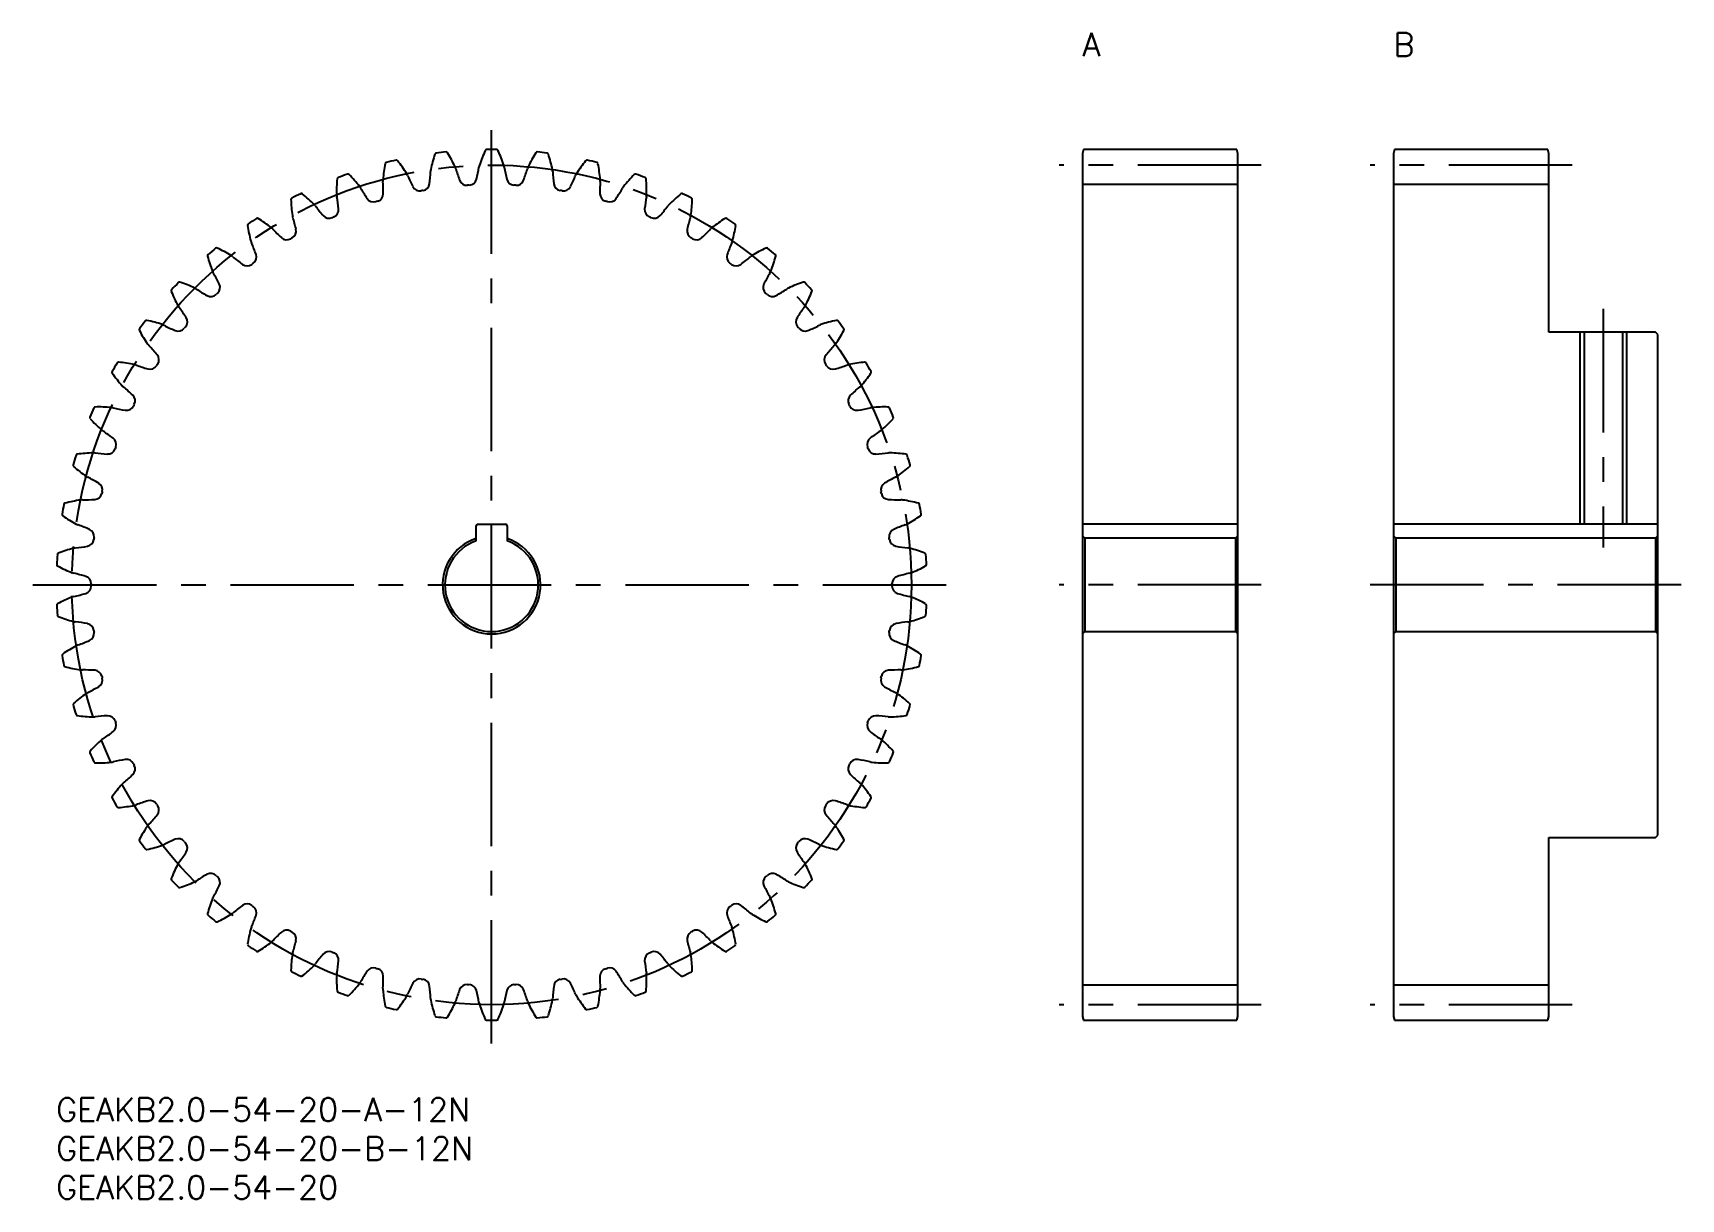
# Model space of a CAD drawing. Extents: x -3 to 209, y -13 to 137.
import ezdxf

# ---------------------------------------------------------------- set-up
doc = ezdxf.new("R2010")
doc.units = 0
doc.header["$LTSCALE"] = 0.5
doc.linetypes.add('CENTER', pattern=[50.8, 31.75, -6.35, 6.35, -6.35])
for name, color, linetype in [('MSM_CENTER', 1, 'CENTER'), ('MSM_CONTINUOUS', 7, 'CONTINUOUS'), ('MSM_NARROW', 5, 'CONTINUOUS'), ('MSM_PART_NUMBER', 7, 'CONTINUOUS')]:
    doc.layers.add(name, color=color, linetype=linetype)
doc.styles.get("Standard").update_dxf_attribs({"font": 'txt.shx', "height": 1, "bigfont": 'bigfont.shx'})

# ---------------------------------------------------------------- blocks, each defined once
blk = doc.blocks.new('*U3')
at = {"layer": 'MSM_PART_NUMBER'}
blk.add_text('GEAKB2.0-54-20-B-12N', height=3, dxfattribs=at).set_placement((0, -8))
blk = doc.blocks.new('*U4')
at = {"layer": 'MSM_PART_NUMBER'}
blk.add_text('GEAKB2.0-54-20-A-12N', height=3, dxfattribs=at).set_placement((0, -3))
blk = doc.blocks.new('*U5')
at = {"layer": 'MSM_PART_NUMBER'}
blk.add_text('GEAKB2.0-54-20', height=3, dxfattribs=at).set_placement((0, -13))
blk = doc.blocks.new('*U6')
at = {"layer": 'MSM_PART_NUMBER'}
blk.add_text('A', height=3, dxfattribs=at).set_placement((132, 134))
blk = doc.blocks.new('*U7')
at = {"layer": 'MSM_PART_NUMBER'}
blk.add_text('B', height=3, dxfattribs=at).set_placement((172, 134))

msp = doc.modelspace()

# ---------------------------------------------------------------- linework, layer by layer
at = {"layer": 'MSM_CENTER'}
for p, q in [((56, 7), (56, 125)), ((155, 120), (129, 120)), ((195, 120), (169, 120)), ((199, 101.5), (199, 70.8)), ((-3, 66), (115, 66)), ((155, 66), (129, 66)), ((209, 66), (169, 66)), ((155, 12), (129, 12)), ((195, 12), (169, 12))]:
    msp.add_line(p, q, dxfattribs=at)
msp.add_circle((56, 66), 54, dxfattribs=at)
at = {"layer": 'MSM_CONTINUOUS'}
for p, q in [((132.13, 122), (132, 121.5)), ((132, 121.5), (132, 10.5)), ((151.87, 122), (132.13, 122)), ((152, 121.5), (151.87, 122)), ((152, 10.5), (152, 121.5)), ((172.13, 122), (172, 121.5)), ((172, 121.5), (172, 10.5)), ((191.87, 122), (172.13, 122)), ((192, 121.5), (191.87, 122)), ((192, 98.5), (192, 121.5)), ((152, 117.5), (132, 117.5)), ((192, 117.5), (172, 117.5)), ((205.7, 98.5), (192, 98.5)), ((196.54, 98.5), (196.54, 73.8)), ((201.46, 98.5), (201.46, 73.8)), ((206, 98.2), (205.7, 98.5)), ((206, 33.8), (206, 98.2)), ((54, 71.66), (54, 73.6)), ((54.2, 73.8), (57.8, 73.8)), ((58, 73.6), (58, 71.66)), ((152, 73.8), (132, 73.8)), ((132, 72.3), (132.3, 72)), ((151.7, 72), (152, 72.3)), ((206, 73.8), (172, 73.8)), ((172, 72.3), (172.3, 72)), ((205.7, 72), (206, 72.3)), ((132.3, 72), (132.3, 60)), ((151.7, 72), (132.3, 72)), ((151.7, 72), (151.7, 60)), ((172.3, 72), (172.3, 60)), ((205.7, 72), (172.3, 72)), ((205.7, 72), (205.7, 60)), ((132.3, 60), (132, 59.7)), ((132.3, 60), (151.7, 60)), ((152, 59.7), (151.7, 60)), ((172.3, 60), (172, 59.7)), ((172.3, 60), (205.7, 60)), ((206, 59.7), (205.7, 60)), ((192, 10.5), (192, 33.5)), ((192, 33.5), (205.7, 33.5)), ((205.7, 33.5), (206, 33.8)), ((152, 14.5), (132, 14.5)), ((192, 14.5), (172, 14.5)), ((132, 10.5), (132.13, 10)), ((132.13, 10), (151.87, 10)), ((151.87, 10), (152, 10.5)), ((172, 10.5), (172.13, 10)), ((172.13, 10), (191.87, 10)), ((191.87, 10), (192, 10.5))]:
    msp.add_line(p, q, dxfattribs=at)
for centre, radius, start, end in [((65.8, 115.79), 18, 161.8142, 168.3333), ((48.89, 121.35), 0.2, 97.3195, 161.8142), ((56, 66), 56, 96.0138, 97.3195), ((50.15, 121.49), 0.2, 31.5191, 96.0138), ((34.98, 112.19), 18, 25, 31.5191), ((71.52, 114.32), 18, 155.1476, 161.6667), ((55.36, 121.8), 0.2, 90.6529, 155.1476), ((56, 66), 56, 89.3471, 90.6529), ((56.64, 121.8), 0.2, 24.8524, 89.3471), ((40.48, 114.32), 18, 18.3333, 24.8524), ((77.02, 112.19), 18, 148.4809, 155), ((61.85, 121.49), 0.2, 83.9862, 148.4809), ((56, 66), 56, 82.6805, 83.9862), ((63.11, 121.35), 0.2, 18.1858, 82.6804), ((46.2, 115.79), 18, 11.6667, 18.1858), ((56, 66), 56, 109.3471, 110.6529), ((37.51, 118.65), 0.2, 44.8524, 109.3471), ((24.9, 106.09), 18, 38.3333, 44.8524), ((59.96, 116.59), 18, 168.4809, 175), ((42.51, 120.15), 0.2, 103.9862, 168.4809), ((56, 66), 56, 102.6805, 103.9862), ((43.75, 120.44), 0.2, 38.1858, 102.6805), ((29.76, 109.43), 18, 31.6667, 38.1858), ((43.67, 118.02), 1.65, 22.948, 31.6667), ((26.57, 120.29), 21.6, 352.8347, 357.0447), ((49.79, 119.1), 1.65, 168.3333, 177.052), ((49.79, 119.1), 1.65, 16.2813, 25), ((72.12, 125.62), 21.6, 196.2886, 200.4987), ((33.07, 123.34), 21.6, 346.168, 350.3781), ((56, 119.46), 1.65, 161.6667, 170.3854), ((56, 119.46), 1.65, 9.6146, 18.3333), ((78.93, 123.34), 21.6, 189.6219, 193.832), ((39.88, 125.62), 21.6, 339.5013, 343.7114), ((62.21, 119.1), 1.65, 155, 163.7187), ((62.21, 119.1), 1.65, 2.948, 11.6667), ((85.43, 120.29), 21.6, 182.9553, 187.1653), ((68.33, 118.02), 1.65, 148.3333, 157.052), ((82.24, 109.43), 18, 141.8142, 148.3333), ((68.25, 120.44), 0.2, 77.3195, 141.8142), ((56, 66), 56, 76.0138, 77.3195), ((69.49, 120.15), 0.2, 11.5191, 76.0137), ((52.04, 116.59), 18, 5, 11.5191), ((87.1, 106.09), 18, 135.1476, 141.6667), ((74.49, 118.65), 0.2, 70.6529, 135.1476), ((56, 66), 56, 69.3471, 70.6529), ((54.06, 116.71), 18, 175.1476, 181.6667), ((36.32, 118.21), 0.2, 110.6529, 175.1476), ((37.72, 116.23), 1.65, 29.6146, 38.3333), ((57.93, 127.73), 21.6, 209.6219, 213.832), ((43.67, 118.02), 1.65, 175, 183.7187), ((20.47, 116.51), 21.6, 359.5013, 3.7114), ((65.09, 127.09), 21.6, 202.9553, 207.1653), ((46.76, 117.68), 1, 207.1653, 280.1397), ((56, 66), 51.5, 99.8603, 100.1397), ((47.01, 117.72), 1, 279.8603, 352.8347), ((52.82, 118.4), 1, 200.4987, 273.473), ((56, 66), 51.5, 93.1937, 93.473), ((53.08, 118.42), 1, 273.1937, 346.168), ((58.92, 118.42), 1, 193.832, 266.8063), ((56, 66), 51.5, 86.527, 86.8063), ((59.18, 118.4), 1, 266.527, 339.5013), ((64.99, 117.72), 1, 187.1653, 260.1397), ((56, 66), 51.5, 79.8603, 80.1397), ((65.24, 117.68), 1, 259.8603, 332.8347), ((46.91, 127.09), 21.6, 332.8347, 337.0447), ((91.53, 116.51), 21.6, 176.2886, 180.4987), ((68.33, 118.02), 1.65, 356.2813, 5), ((54.07, 127.73), 21.6, 326.168, 330.3781), ((74.28, 116.23), 1.65, 141.6667, 150.3854), ((75.68, 118.21), 0.2, 4.8524, 69.3471), ((57.94, 116.71), 18, 358.3333, 4.8524), ((30.39, 115.58), 0.2, 117.3195, 181.8142), ((48.18, 116.14), 18, 181.8142, 188.3333), ((56, 66), 56, 116.0138, 117.3195), ((31.53, 116.15), 0.2, 51.5191, 116.0138), ((20.45, 102.21), 18, 45, 51.5191), ((32.01, 113.77), 1.65, 36.2813, 45), ((50.75, 127.53), 21.6, 216.2886, 220.4987), ((37.72, 116.23), 1.65, 181.6667, 190.3854), ((14.84, 112.04), 21.6, 6.168, 10.3781), ((40.82, 116.26), 1, 213.832, 286.8063), ((56, 66), 51.5, 106.527, 106.8063), ((41.07, 116.33), 1, 286.527, 359.5013), ((70.93, 116.33), 1, 180.4987, 253.473), ((56, 66), 51.5, 73.1937, 73.473), ((71.18, 116.26), 1, 253.1937, 326.168), ((97.16, 112.04), 21.6, 169.6219, 173.832), ((74.28, 116.23), 1.65, 349.6146, 358.3333), ((61.25, 127.53), 21.6, 319.5013, 323.7114), ((79.99, 113.77), 1.65, 135, 143.7187), ((91.55, 102.21), 18, 128.4809, 135), ((80.47, 116.15), 0.2, 63.9862, 128.4809), ((56, 66), 56, 62.6805, 63.9862), ((63.82, 116.14), 18, 351.6667, 358.1858), ((81.61, 115.58), 0.2, 358.1858, 62.6804), ((24.81, 112.27), 0.2, 123.9862, 188.4809), ((56, 66), 56, 122.6805, 123.9862), ((25.87, 112.97), 0.2, 58.1858, 122.6805), ((16.49, 97.84), 18, 51.6667, 58.1858), ((32.01, 113.77), 1.65, 188.3333, 197.052), ((9.78, 106.95), 21.6, 12.8347, 17.0447), ((35.09, 114.16), 1, 220.4987, 293.473), ((56, 66), 51.5, 113.1937, 113.473), ((35.32, 114.26), 1, 293.1937, 6.168), ((76.68, 114.26), 1, 173.832, 246.8063), ((56, 66), 51.5, 66.527, 66.8063), ((76.91, 114.16), 1, 246.527, 319.5013), ((102.22, 106.95), 21.6, 162.9553, 167.1653), ((79.99, 113.77), 1.65, 342.948, 351.6667), ((95.51, 97.84), 18, 121.8142, 128.3333), ((86.13, 112.97), 0.2, 57.3195, 121.8142), ((56, 66), 56, 56.0138, 57.3195), ((87.19, 112.27), 0.2, 351.5191, 56.0137), ((42.41, 114.89), 18, 188.4809, 195), ((26.63, 110.66), 1.65, 42.948, 51.6667), ((43.64, 126.51), 21.6, 222.9553, 227.1653), ((29.64, 111.4), 1, 227.1653, 300.1397), ((56, 66), 51.5, 119.8603, 120.1397), ((29.86, 111.53), 1, 299.8603, 12.8347), ((82.14, 111.53), 1, 167.1653, 240.1397), ((56, 66), 51.5, 59.8603, 60.1397), ((82.36, 111.4), 1, 239.8603, 312.8347), ((68.36, 126.51), 21.6, 312.8347, 317.0447), ((85.37, 110.66), 1.65, 128.3333, 137.052), ((69.59, 114.89), 18, 345, 351.5191), ((19.65, 108.33), 0.2, 130.6529, 195.1476), ((36.83, 112.99), 18, 195.1476, 201.6667), ((56, 66), 56, 129.3471, 130.6529), ((20.62, 109.15), 0.2, 64.8524, 129.3471), ((13.06, 93.04), 18, 58.3333, 64.8524), ((21.64, 106.95), 1.65, 49.6146, 58.3333), ((36.7, 124.67), 21.6, 229.6219, 233.832), ((26.63, 110.66), 1.65, 195, 203.7187), ((5.33, 101.31), 21.6, 19.5013, 23.7114), ((24.75, 108.19), 1, 306.527, 19.5013), ((87.25, 108.19), 1, 160.4987, 233.473), ((106.67, 101.31), 21.6, 156.2886, 160.4987), ((85.37, 110.66), 1.65, 336.2813, 345), ((75.3, 124.67), 21.6, 306.168, 310.3781), ((90.36, 106.95), 1.65, 121.6667, 130.3854), ((98.94, 93.04), 18, 115.1476, 121.6667), ((91.38, 109.15), 0.2, 50.6529, 115.1476), ((56, 66), 56, 49.3471, 50.6529), ((75.17, 112.99), 18, 338.3333, 344.8524), ((92.35, 108.33), 0.2, 344.8524, 49.3471), ((21.64, 106.95), 1.65, 201.6667, 210.3854), ((1.58, 95.19), 21.6, 26.168, 30.3781), ((24.55, 108.03), 1, 233.832, 306.8063), ((56, 66), 51.5, 126.527, 126.8063), ((56, 66), 51.5, 53.1937, 53.473), ((87.45, 108.03), 1, 233.1937, 306.168), ((110.42, 95.19), 21.6, 149.6219, 153.832), ((90.36, 106.95), 1.65, 329.6146, 338.3333), ((14.98, 103.83), 0.2, 137.3195, 201.8142), ((56, 66), 56, 136.0138, 137.3195), ((15.85, 104.75), 0.2, 71.5191, 136.0138), ((10.21, 87.87), 18, 65, 71.5191), ((17.12, 102.68), 1.65, 56.2813, 65), ((30.02, 122.03), 21.6, 236.2886, 240.4987), ((20.07, 104.27), 1, 313.1937, 26.168), ((91.93, 104.27), 1, 153.832, 226.8063), ((81.98, 122.03), 21.6, 299.5013, 303.7114), ((94.88, 102.68), 1.65, 115, 123.7187), ((101.79, 87.87), 18, 108.4809, 115), ((96.15, 104.75), 0.2, 43.9862, 108.4809), ((56, 66), 56, 42.6805, 43.9862), ((97.02, 103.83), 0.2, 338.1858, 42.6804), ((31.5, 110.44), 18, 201.8142, 208.3333), ((17.12, 102.68), 1.65, 208.3333, 217.052), ((19.88, 104.1), 1, 240.4987, 313.473), ((56, 66), 51.5, 133.1937, 133.473), ((56, 66), 51.5, 46.527, 46.8063), ((92.12, 104.1), 1, 226.527, 299.5013), ((94.88, 102.68), 1.65, 322.948, 331.6667), ((80.5, 110.44), 18, 331.6667, 338.1858), ((56, 66), 56, 142.6805, 143.9862), ((11.62, 99.83), 0.2, 78.1858, 142.6805), ((7.98, 82.41), 18, 71.6667, 78.1858), ((-1.44, 88.67), 21.6, 32.8347, 37.0447), ((15.87, 99.84), 1, 319.8603, 32.8347), ((96.13, 99.84), 1, 147.1653, 220.1397), ((113.44, 88.67), 21.6, 142.9553, 147.1653), ((104.02, 82.41), 18, 101.8142, 108.3333), ((100.38, 99.83), 0.2, 37.3195, 101.8142), ((56, 66), 56, 36.0138, 37.3195), ((10.86, 98.81), 0.2, 143.9862, 208.4809), ((26.51, 107.3), 18, 208.4809, 215), ((13.12, 97.92), 1.65, 62.948, 71.6667), ((23.69, 118.63), 21.6, 242.9553, 247.1653), ((15.7, 99.65), 1, 247.1653, 320.1397), ((56, 66), 51.5, 139.8603, 140.1397), ((56, 66), 51.5, 39.8603, 40.1397), ((96.3, 99.65), 1, 219.8603, 292.8347), ((88.31, 118.63), 21.6, 292.8347, 297.0447), ((98.88, 97.92), 1.65, 108.3333, 117.052), ((85.49, 107.3), 18, 325, 331.5191), ((101.14, 98.81), 0.2, 331.5191, 36.0137), ((13.12, 97.92), 1.65, 215, 223.7187), ((-3.69, 81.85), 21.6, 39.5013, 43.7114), ((12.21, 94.96), 1, 326.527, 39.5013), ((99.79, 94.96), 1, 140.4987, 213.473), ((115.69, 81.85), 21.6, 136.2886, 140.4987), ((98.88, 97.92), 1.65, 316.2813, 325), ((7.36, 93.35), 0.2, 150.6529, 215.1476), ((56, 66), 56, 149.3471, 150.6529), ((8, 94.45), 0.2, 84.8524, 149.3471), ((6.4, 76.72), 18, 78.3333, 84.8524), ((9.71, 92.73), 1.65, 69.6146, 78.3333), ((17.8, 114.53), 21.6, 249.6219, 253.832), ((12.07, 94.74), 1, 253.832, 326.8063), ((56, 66), 51.5, 146.527, 146.8063), ((56, 66), 51.5, 33.1937, 33.473), ((99.93, 94.74), 1, 213.1937, 286.168), ((94.2, 114.53), 21.6, 286.168, 290.3781), ((102.29, 92.73), 1.65, 101.6667, 110.3854), ((105.6, 76.72), 18, 95.1476, 101.6667), ((104, 94.45), 0.2, 30.6529, 95.1476), ((56, 66), 56, 29.3471, 30.6529), ((104.64, 93.35), 0.2, 324.8524, 29.3471), ((21.92, 103.59), 18, 215.1476, 221.6667), ((9.71, 92.73), 1.65, 221.6667, 230.3854), ((-5.12, 74.82), 21.6, 46.168, 50.3781), ((117.12, 74.82), 21.6, 129.6219, 133.832), ((102.29, 92.73), 1.65, 309.6146, 318.3333), ((90.08, 103.59), 18, 318.3333, 324.8524), ((9.14, 89.68), 1, 333.1937, 46.168), ((56, 66), 51.5, 153.1937, 153.473), ((102.86, 89.68), 1, 133.832, 206.8063), ((56, 66), 51.5, 26.527, 26.8063), ((4.52, 87.52), 0.2, 157.3195, 221.8142), ((56, 66), 56, 156.0138, 157.3195), ((17.78, 99.38), 18, 221.8142, 228.3333), ((5.02, 88.68), 0.2, 91.5191, 156.0138), ((5.49, 70.89), 18, 85, 91.5191), ((6.92, 87.17), 1.65, 76.2813, 85), ((12.43, 109.76), 21.6, 256.2886, 260.4987), ((9.03, 89.45), 1, 260.4987, 333.473), ((102.97, 89.45), 1, 206.527, 279.5013), ((99.57, 109.76), 21.6, 279.5013, 283.7114), ((105.08, 87.17), 1.65, 95, 103.7187), ((106.51, 70.89), 18, 88.4809, 95), ((94.22, 99.38), 18, 311.6667, 318.1858), ((106.98, 88.68), 0.2, 23.9862, 88.4809), ((56, 66), 56, 22.6805, 23.9862), ((107.48, 87.52), 0.2, 318.1858, 22.6804), ((6.92, 87.17), 1.65, 228.3333, 237.052), ((-5.73, 67.66), 21.6, 52.8347, 57.0447), ((6.71, 84.08), 1, 339.8603, 52.8347), ((105.29, 84.08), 1, 127.1653, 200.1397), ((117.73, 67.66), 21.6, 122.9553, 127.1653), ((105.08, 87.17), 1.65, 302.948, 311.6667), ((2.73, 82.61), 0.2, 98.1858, 162.6805), ((5.26, 64.99), 18, 91.6667, 98.1858), ((4.79, 81.33), 1.65, 82.948, 91.6667), ((7.64, 104.41), 21.6, 262.9553, 267.1653), ((6.62, 83.84), 1, 267.1653, 340.1397), ((56, 66), 51.5, 159.8603, 160.1397), ((56, 66), 51.5, 19.8603, 20.1397), ((105.38, 83.84), 1, 199.8603, 272.8347), ((104.36, 104.41), 21.6, 272.8347, 277.0447), ((107.21, 81.33), 1.65, 88.3333, 97.052), ((106.74, 64.99), 18, 81.8142, 88.3333), ((109.27, 82.61), 0.2, 17.3195, 81.8142), ((56, 66), 56, 162.6805, 163.9862), ((2.37, 81.39), 0.2, 163.9862, 228.4809), ((14.16, 94.72), 18, 228.4809, 235), ((97.84, 94.72), 18, 305, 311.5191), ((56, 66), 56, 16.0138, 17.3195), ((109.63, 81.39), 0.2, 311.5191, 16.0137), ((4.79, 81.33), 1.65, 235, 243.7187), ((-5.51, 60.48), 21.6, 59.5013, 63.7114), ((4.94, 78.23), 1, 346.527, 59.5013), ((107.06, 78.23), 1, 120.4987, 193.473), ((117.51, 60.48), 21.6, 116.2886, 120.4987), ((107.21, 81.33), 1.65, 296.2813, 305), ((56, 66), 56, 169.3471, 170.6529), ((1.16, 76.32), 0.2, 104.8524, 169.3471), ((5.72, 59.11), 18, 98.3333, 104.8524), ((3.36, 75.28), 1.65, 89.6146, 98.3333), ((3.51, 98.54), 21.6, 269.6219, 273.832), ((4.89, 77.98), 1, 273.832, 346.8063), ((56, 66), 51.5, 166.527, 166.8063), ((56, 66), 51.5, 13.1937, 13.473), ((107.11, 77.98), 1, 193.1937, 266.168), ((108.49, 98.54), 21.6, 266.168, 270.3781), ((108.64, 75.28), 1.65, 81.6667, 90.3854), ((106.28, 59.11), 18, 75.1476, 81.6667), ((110.84, 76.32), 0.2, 10.6529, 75.1476), ((56, 66), 56, 9.3471, 10.6529), ((0.94, 75.06), 0.2, 170.6529, 235.1476), ((11.11, 89.67), 18, 235.1476, 241.6667), ((100.89, 89.67), 18, 298.3333, 304.8524), ((111.06, 75.06), 0.2, 304.8524, 9.3471), ((3.36, 75.28), 1.65, 241.6667, 250.3854), ((-4.45, 53.38), 21.6, 66.168, 70.3781), ((3.87, 72.22), 1, 353.1937, 66.168), ((56, 66), 51.5, 173.1937, 173.473), ((54.2, 73.6), 0.2, 90, 180), ((57.8, 73.6), 0.2, 0, 90), ((108.13, 72.22), 1, 113.832, 186.8063), ((56, 66), 51.5, 6.527, 6.8063), ((116.45, 53.38), 21.6, 109.6219, 113.832), ((108.64, 75.28), 1.65, 289.6146, 298.3333), ((0.33, 69.88), 0.2, 111.5191, 176.0138), ((6.86, 53.32), 18, 105, 111.5191), ((2.63, 69.11), 1.65, 96.2813, 105), ((0.09, 92.22), 21.6, 276.2886, 280.4987), ((3.84, 71.97), 1, 280.4987, 353.473), ((56, 66), 6.3, 108.5094, 71.4906), ((56, 66), 6, 109.4712, 70.5288), ((108.16, 71.97), 1, 186.527, 259.5013), ((111.91, 92.22), 21.6, 259.5013, 263.7114), ((109.37, 69.11), 1.65, 75, 83.7187), ((105.14, 53.32), 18, 68.4809, 75), ((111.67, 69.88), 0.2, 3.9862, 68.4809), ((56, 66), 56, 176.0138, 177.3195), ((0.26, 68.61), 0.2, 177.3195, 241.8142), ((8.67, 84.3), 18, 241.8142, 248.3333), ((103.33, 84.3), 18, 291.6667, 298.1858), ((111.74, 68.61), 0.2, 298.1858, 2.6804), ((56, 66), 56, 2.6805, 3.9862), ((2.63, 69.11), 1.65, 248.3333, 257.052), ((-2.58, 46.45), 21.6, 72.8347, 77.0447), ((3.5, 66.13), 1, 359.8603, 72.8347), ((3.5, 65.87), 1, 287.1653, 0.1397), ((56, 66), 51.5, 179.8603, 180.1397), ((108.5, 66.13), 1, 107.1653, 180.1396), ((56, 66), 51.5, 359.8603, 0.1397), ((108.5, 65.87), 1, 179.8603, 252.8347), ((114.58, 46.45), 21.6, 102.9553, 107.1653), ((109.37, 69.11), 1.65, 282.948, 291.6667), ((8.67, 47.7), 18, 111.6667, 118.1858), ((2.63, 62.89), 1.65, 102.948, 111.6667), ((-2.58, 85.55), 21.6, 282.9553, 287.1653), ((114.58, 85.55), 21.6, 252.8347, 257.0447), ((109.37, 62.89), 1.65, 68.3333, 77.052), ((103.33, 47.7), 18, 61.8142, 68.3333), ((0.26, 63.39), 0.2, 118.1858, 182.6804), ((56, 66), 56, 182.6805, 183.9862), ((0.33, 62.12), 0.2, 183.9862, 248.4809), ((6.86, 78.68), 18, 248.4809, 255), ((105.14, 78.68), 18, 285, 291.5191), ((111.67, 62.12), 0.2, 291.5191, 356.0138), ((111.74, 63.39), 0.2, 357.3195, 61.8142), ((56, 66), 56, 356.0138, 357.3195), ((2.63, 62.89), 1.65, 255, 263.7187), ((0.09, 39.78), 21.6, 79.5013, 83.7114), ((3.84, 60.03), 1, 6.527, 79.5013), ((3.87, 59.78), 1, 293.832, 6.8063), ((56, 66), 51.5, 186.527, 186.8063), ((108.13, 59.78), 1, 173.1937, 246.168), ((56, 66), 51.5, 353.1937, 353.473), ((108.16, 60.03), 1, 100.4987, 173.473), ((111.91, 39.78), 21.6, 96.2886, 100.4987), ((109.37, 62.89), 1.65, 276.2813, 285), ((11.11, 42.33), 18, 118.3333, 124.8524), ((3.36, 56.72), 1.65, 109.6146, 118.3333), ((-4.45, 78.62), 21.6, 289.6219, 293.832), ((116.45, 78.62), 21.6, 246.168, 250.3781), ((108.64, 56.72), 1.65, 61.6667, 70.3854), ((100.89, 42.33), 18, 55.1476, 61.6667), ((0.94, 56.94), 0.2, 124.8524, 189.3471), ((56, 66), 56, 189.3471, 190.6529), ((1.16, 55.68), 0.2, 190.6529, 255.1476), ((5.72, 72.89), 18, 255.1476, 261.6667), ((106.28, 72.89), 18, 278.3333, 284.8524), ((110.84, 55.68), 0.2, 284.8524, 349.3471), ((56, 66), 56, 349.3471, 350.6529), ((111.06, 56.94), 0.2, 350.6529, 55.1476), ((3.36, 56.72), 1.65, 261.6667, 270.3854), ((3.51, 33.46), 21.6, 86.168, 90.3781), ((4.89, 54.02), 1, 13.1937, 86.168), ((4.94, 53.77), 1, 300.4987, 13.473), ((56, 66), 51.5, 193.1937, 193.473), ((107.06, 53.77), 1, 166.527, 239.5013), ((56, 66), 51.5, 346.527, 346.8063), ((107.11, 54.02), 1, 93.832, 166.8063), ((108.49, 33.46), 21.6, 89.6219, 93.832), ((108.64, 56.72), 1.65, 269.6146, 278.3333), ((14.16, 37.28), 18, 125, 131.5191), ((4.79, 50.67), 1.65, 116.2813, 125), ((-5.51, 71.52), 21.6, 296.2886, 300.4987), ((117.51, 71.52), 21.6, 239.5013, 243.7114), ((107.21, 50.67), 1.65, 55, 63.7187), ((97.84, 37.28), 18, 48.4809, 55), ((2.37, 50.61), 0.2, 131.5191, 196.0138), ((56, 66), 56, 196.0138, 197.3195), ((2.73, 49.39), 0.2, 197.3195, 261.8142), ((5.26, 67.01), 18, 261.8142, 268.3333), ((4.79, 50.67), 1.65, 268.3333, 277.052), ((7.64, 27.59), 21.6, 92.8347, 97.0447), ((6.62, 48.16), 1, 19.8603, 92.8347), ((105.38, 48.16), 1, 87.1653, 160.1397), ((104.36, 27.59), 21.6, 82.9553, 87.1653), ((107.21, 50.67), 1.65, 262.948, 271.6667), ((106.74, 67.01), 18, 271.6667, 278.1858), ((109.27, 49.39), 0.2, 278.1858, 342.6804), ((56, 66), 56, 342.6805, 343.9862), ((109.63, 50.61), 0.2, 343.9862, 48.4809), ((-5.73, 64.34), 21.6, 302.9553, 307.1653), ((6.71, 47.92), 1, 307.1653, 20.1397), ((56, 66), 51.5, 199.8603, 200.1397), ((105.29, 47.92), 1, 159.8603, 232.8347), ((56, 66), 51.5, 339.8603, 340.1397), ((117.73, 64.34), 21.6, 232.8347, 237.0447), ((4.52, 44.48), 0.2, 138.1858, 202.6804), ((17.78, 32.62), 18, 131.6667, 138.1858), ((6.92, 44.83), 1.65, 122.948, 131.6667), ((105.08, 44.83), 1.65, 48.3333, 57.052), ((94.22, 32.62), 18, 41.8142, 48.3333), ((107.48, 44.48), 0.2, 337.3195, 41.8142), ((56, 66), 56, 202.6805, 203.9862), ((5.02, 43.32), 0.2, 203.9862, 268.4809), ((5.49, 61.11), 18, 268.4809, 275), ((6.92, 44.83), 1.65, 275, 283.7187), ((12.43, 22.24), 21.6, 99.5013, 103.7114), ((9.03, 42.55), 1, 26.527, 99.5013), ((9.14, 42.32), 1, 313.832, 26.8063), ((56, 66), 51.5, 206.527, 206.8063), ((102.86, 42.32), 1, 153.1937, 226.168), ((56, 66), 51.5, 333.1937, 333.473), ((102.97, 42.55), 1, 80.4987, 153.473), ((99.57, 22.24), 21.6, 76.2886, 80.4987), ((105.08, 44.83), 1.65, 256.2813, 265), ((106.51, 61.11), 18, 265, 271.5191), ((106.98, 43.32), 0.2, 271.5191, 336.0138), ((56, 66), 56, 336.0138, 337.3195), ((21.92, 28.41), 18, 138.3333, 144.8524), ((9.71, 39.27), 1.65, 129.6146, 138.3333), ((-5.12, 57.18), 21.6, 309.6219, 313.832), ((117.12, 57.18), 21.6, 226.168, 230.3781), ((102.29, 39.27), 1.65, 41.6667, 50.3854), ((90.08, 28.41), 18, 35.1476, 41.6667), ((7.36, 38.65), 0.2, 144.8524, 209.3471), ((56, 66), 56, 209.3471, 210.6529), ((17.8, 17.47), 21.6, 106.168, 110.3781), ((12.07, 37.26), 1, 33.1937, 106.168), ((99.93, 37.26), 1, 73.832, 146.8063), ((94.2, 17.47), 21.6, 69.6219, 73.832), ((56, 66), 56, 329.3471, 330.6529), ((104.64, 38.65), 0.2, 330.6529, 35.1476), ((8, 37.55), 0.2, 210.6529, 275.1476), ((6.4, 55.28), 18, 275.1476, 281.6667), ((9.71, 39.27), 1.65, 281.6667, 290.3854), ((-3.69, 50.15), 21.6, 316.2886, 320.4987), ((56, 66), 51.5, 213.1937, 213.473), ((12.21, 37.04), 1, 320.4987, 33.473), ((99.79, 37.04), 1, 146.527, 219.5013), ((56, 66), 51.5, 326.527, 326.8063), ((115.69, 50.15), 21.6, 219.5013, 223.7114), ((102.29, 39.27), 1.65, 249.6146, 258.3333), ((105.6, 55.28), 18, 258.3333, 264.8524), ((104, 37.55), 0.2, 264.8524, 329.3471), ((26.51, 24.7), 18, 145, 151.5191), ((13.12, 34.08), 1.65, 136.2813, 145), ((98.88, 34.08), 1.65, 35, 43.7187), ((85.49, 24.7), 18, 28.4809, 35), ((10.86, 33.19), 0.2, 151.5191, 216.0138), ((56, 66), 56, 216.0138, 217.3195), ((11.62, 32.17), 0.2, 217.3195, 281.8142), ((7.98, 49.59), 18, 281.8142, 288.3333), ((13.12, 34.08), 1.65, 288.3333, 297.052), ((23.69, 13.37), 21.6, 112.8347, 117.0447), ((15.7, 32.35), 1, 39.8603, 112.8347), ((56, 66), 51.5, 219.8603, 220.1397), ((15.87, 32.16), 1, 327.1653, 40.1397), ((96.13, 32.16), 1, 139.8603, 212.8347), ((56, 66), 51.5, 319.8603, 320.1397), ((96.3, 32.35), 1, 67.1653, 140.1397), ((88.31, 13.37), 21.6, 62.9553, 67.1653), ((98.88, 34.08), 1.65, 242.948, 251.6667), ((104.02, 49.59), 18, 251.6667, 258.1858), ((100.38, 32.17), 0.2, 258.1858, 322.6804), ((56, 66), 56, 322.6805, 323.9862), ((101.14, 33.19), 0.2, 323.9862, 28.4809), ((31.5, 21.56), 18, 151.6667, 158.1858), ((17.12, 29.32), 1.65, 142.948, 151.6667), ((-1.44, 43.33), 21.6, 322.9553, 327.1653), ((113.44, 43.33), 21.6, 212.8347, 217.0447), ((94.88, 29.32), 1.65, 28.3333, 37.052), ((80.5, 21.56), 18, 21.8142, 28.3333), ((14.98, 28.17), 0.2, 158.1858, 222.6804), ((56, 66), 56, 222.6805, 223.9862), ((10.21, 44.13), 18, 288.4809, 295), ((17.12, 29.32), 1.65, 295, 303.7187), ((30.02, 9.97), 21.6, 119.5013, 123.7114), ((19.88, 27.9), 1, 46.527, 119.5013), ((56, 66), 51.5, 226.527, 226.8063), ((20.07, 27.73), 1, 333.832, 46.8063), ((91.93, 27.73), 1, 133.1937, 206.168), ((56, 66), 51.5, 313.1937, 313.473), ((92.12, 27.9), 1, 60.4987, 133.473), ((81.98, 9.97), 21.6, 56.2886, 60.4987), ((94.88, 29.32), 1.65, 236.2813, 245), ((101.79, 44.13), 18, 245, 251.5191), ((56, 66), 56, 316.0138, 317.3195), ((97.02, 28.17), 0.2, 317.3198, 21.8142), ((15.85, 27.25), 0.2, 223.9862, 288.4809), ((36.83, 19.01), 18, 158.3333, 164.8524), ((21.64, 25.05), 1.65, 149.6146, 158.3333), ((1.58, 36.81), 21.6, 329.6219, 333.832), ((110.42, 36.81), 21.6, 206.168, 210.3781), ((90.36, 25.05), 1.65, 21.6667, 30.3854), ((75.17, 19.01), 18, 15.1476, 21.6667), ((96.15, 27.25), 0.2, 251.5191, 316.0138), ((19.65, 23.67), 0.2, 164.8524, 229.3471), ((56, 66), 56, 229.3471, 230.6529), ((13.06, 38.96), 18, 295.1476, 301.6667), ((21.64, 25.05), 1.65, 301.6667, 310.3854), ((36.7, 7.33), 21.6, 126.168, 130.3781), ((24.55, 23.97), 1, 53.1937, 126.168), ((5.33, 30.69), 21.6, 336.2886, 340.4987), ((56, 66), 51.5, 233.1937, 233.473), ((24.75, 23.81), 1, 340.4987, 53.473), ((87.25, 23.81), 1, 126.527, 199.5013), ((106.67, 30.69), 21.6, 199.5013, 203.7114), ((56, 66), 51.5, 306.527, 306.8063), ((87.45, 23.97), 1, 53.832, 126.8063), ((75.3, 7.33), 21.6, 49.6219, 53.832), ((90.36, 25.05), 1.65, 229.6146, 238.3333), ((98.94, 38.96), 18, 238.3333, 244.8524), ((56, 66), 56, 309.3471, 310.6529), ((92.35, 23.67), 0.2, 310.6529, 15.1476), ((20.62, 22.85), 0.2, 230.6529, 295.1476), ((42.41, 17.11), 18, 165, 171.5191), ((26.63, 21.34), 1.65, 156.2813, 165), ((43.64, 5.49), 21.6, 132.8347, 137.0447), ((29.64, 20.6), 1, 59.8603, 132.8347), ((56, 66), 51.5, 239.8603, 240.1397), ((29.86, 20.47), 1, 347.1653, 60.1397), ((82.14, 20.47), 1, 119.8603, 192.8347), ((56, 66), 51.5, 299.8603, 300.1397), ((82.36, 20.6), 1, 47.1653, 120.1397), ((68.36, 5.49), 21.6, 42.9553, 47.1653), ((85.37, 21.34), 1.65, 15, 23.7187), ((69.59, 17.11), 18, 8.4809, 15), ((91.38, 22.85), 0.2, 244.8524, 309.3471), ((24.81, 19.73), 0.2, 171.5191, 236.0138), ((56, 66), 56, 236.0138, 237.3195), ((16.49, 34.16), 18, 301.8142, 308.3333), ((26.63, 21.34), 1.65, 308.3333, 317.052), ((9.78, 25.05), 21.6, 342.9553, 347.1653), ((102.22, 25.05), 21.6, 192.8347, 197.0447), ((85.37, 21.34), 1.65, 222.948, 231.6667), ((95.51, 34.16), 18, 231.6667, 238.1858), ((56, 66), 56, 302.6805, 303.9862), ((87.19, 19.73), 0.2, 303.9862, 8.4809), ((25.87, 19.03), 0.2, 237.3195, 301.8142), ((48.18, 15.86), 18, 171.6667, 178.1858), ((32.01, 18.23), 1.65, 162.948, 171.6667), ((20.45, 29.79), 18, 308.4809, 315), ((32.01, 18.23), 1.65, 315, 323.7187), ((50.75, 4.47), 21.6, 139.5013, 143.7114), ((35.09, 17.84), 1, 66.527, 139.5013), ((56, 66), 51.5, 246.527, 246.8063), ((35.32, 17.74), 1, 353.832, 66.8063), ((14.84, 19.96), 21.6, 349.6219, 353.832), ((76.68, 17.74), 1, 113.1937, 186.168), ((97.16, 19.96), 21.6, 186.168, 190.3781), ((56, 66), 51.5, 293.1937, 293.473), ((76.91, 17.84), 1, 40.4987, 113.473), ((61.25, 4.47), 21.6, 36.2886, 40.4987), ((79.99, 18.23), 1.65, 216.2813, 225), ((91.55, 29.79), 18, 225, 231.5191), ((79.99, 18.23), 1.65, 8.3333, 17.052), ((63.82, 15.86), 18, 1.8142, 8.3333), ((86.13, 19.03), 0.2, 238.1858, 302.6804), ((30.39, 16.42), 0.2, 178.1858, 242.6804), ((56, 66), 56, 242.6805, 243.9862), ((31.53, 15.85), 0.2, 243.9862, 308.4809), ((37.72, 15.77), 1.65, 169.6146, 178.3333), ((54.06, 15.29), 18, 178.3333, 184.8524), ((37.72, 15.77), 1.65, 321.6667, 330.3854), ((57.93, 4.27), 21.6, 146.168, 150.3781), ((40.82, 15.74), 1, 73.1937, 146.168), ((56, 66), 51.5, 253.1937, 253.473), ((41.07, 15.67), 1, 0.4987, 73.473), ((20.47, 15.49), 21.6, 356.2886, 0.4987), ((46.76, 14.32), 1, 79.8603, 152.8347), ((56, 66), 51.5, 259.8603, 260.1397), ((47.01, 14.28), 1, 7.1653, 80.1397), ((64.99, 14.28), 1, 99.8603, 172.8347), ((56, 66), 51.5, 279.8603, 280.1397), ((65.24, 14.32), 1, 27.1653, 100.1397), ((70.93, 15.67), 1, 106.527, 179.5013), ((91.53, 15.49), 21.6, 179.5013, 183.7114), ((56, 66), 51.5, 286.527, 286.8063), ((71.18, 15.74), 1, 33.832, 106.8063), ((54.07, 4.27), 21.6, 29.6219, 33.832), ((74.28, 15.77), 1.65, 209.6146, 218.3333), ((57.94, 15.29), 18, 355.1476, 1.6667), ((74.28, 15.77), 1.65, 1.6667, 10.3854), ((80.47, 15.85), 0.2, 231.5191, 296.0138), ((56, 66), 56, 296.0138, 297.3195), ((81.61, 16.42), 0.2, 297.3195, 1.8142), ((36.32, 13.79), 0.2, 184.8524, 249.3471), ((56, 66), 56, 249.3471, 250.6529), ((37.51, 13.35), 0.2, 250.6529, 315.1476), ((24.9, 25.91), 18, 315.1476, 321.6667), ((43.67, 13.98), 1.65, 176.2813, 185), ((59.96, 15.41), 18, 185, 191.5191), ((29.76, 22.57), 18, 321.8142, 328.3333), ((43.67, 13.98), 1.65, 328.3333, 337.052), ((65.09, 4.91), 21.6, 152.8347, 157.0447), ((26.57, 11.71), 21.6, 2.9553, 7.1653), ((49.79, 12.9), 1.65, 182.948, 191.6667), ((72.12, 6.38), 21.6, 159.5013, 163.7114), ((52.82, 13.6), 1, 86.527, 159.5013), ((56, 66), 51.5, 266.527, 266.8063), ((53.08, 13.58), 1, 13.832, 86.8063), ((33.07, 8.66), 21.6, 9.6219, 13.832), ((78.93, 8.66), 21.6, 166.168, 170.3781), ((58.92, 13.58), 1, 93.1937, 166.168), ((56, 66), 51.5, 273.1937, 273.473), ((59.18, 13.6), 1, 20.4987, 93.473), ((39.88, 6.38), 21.6, 16.2886, 20.4987), ((62.21, 12.9), 1.65, 348.3333, 357.052), ((85.43, 11.71), 21.6, 172.8347, 177.0447), ((46.91, 4.91), 21.6, 22.9553, 27.1653), ((68.33, 13.98), 1.65, 202.948, 211.6667), ((82.24, 22.57), 18, 211.6667, 218.1858), ((52.04, 15.41), 18, 348.4809, 355), ((68.33, 13.98), 1.65, 355, 3.7187), ((87.1, 25.91), 18, 218.3333, 224.8524), ((74.49, 13.35), 0.2, 224.8524, 289.3471), ((56, 66), 56, 289.3471, 290.6529), ((75.68, 13.79), 0.2, 290.6529, 355.1476), ((42.51, 11.85), 0.2, 191.5191, 256.0138), ((56, 66), 56, 256.0138, 257.3195), ((43.75, 11.56), 0.2, 257.3195, 321.8142), ((65.8, 16.21), 18, 191.6667, 198.1858), ((34.98, 19.81), 18, 328.4809, 335), ((49.79, 12.9), 1.65, 335, 343.7187), ((56, 12.54), 1.65, 189.6146, 198.3333), ((71.52, 17.68), 18, 198.3333, 204.8524), ((40.48, 17.68), 18, 335.1476, 341.6667), ((56, 12.54), 1.65, 341.6667, 350.3854), ((62.21, 12.9), 1.65, 196.2813, 205), ((77.02, 19.81), 18, 205, 211.5191), ((46.2, 16.21), 18, 341.8142, 348.3333), ((68.25, 11.56), 0.2, 218.1858, 282.6804), ((56, 66), 56, 282.6805, 283.9862), ((69.49, 11.85), 0.2, 283.9862, 348.4809), ((48.89, 10.65), 0.2, 198.1858, 262.6804), ((56, 66), 56, 262.6805, 263.9862), ((50.15, 10.51), 0.2, 263.9862, 328.4809), ((55.36, 10.2), 0.2, 204.8524, 269.3471), ((56, 66), 56, 269.3471, 270.6529), ((56.64, 10.2), 0.2, 270.6529, 335.1476), ((61.85, 10.51), 0.2, 211.5191, 276.0138), ((56, 66), 56, 276.0138, 277.3195), ((63.11, 10.65), 0.2, 277.3195, 341.8142)]:
    msp.add_arc(centre, radius, start, end, dxfattribs=at)
at = {"layer": 'MSM_NARROW'}
for p, q in [((196, 98.5), (196, 73.8)), ((202, 98.5), (202, 73.8))]:
    msp.add_line(p, q, dxfattribs=at)

# ---------------------------------------------------------------- block references
at = {"layer": 'MSM_CONTINUOUS'}
for name in ['*U6', '*U7', '*U4', '*U3', '*U5']:
    msp.add_blockref(name, (0, 0), dxfattribs=at)

doc.saveas('drawing.dxf')
